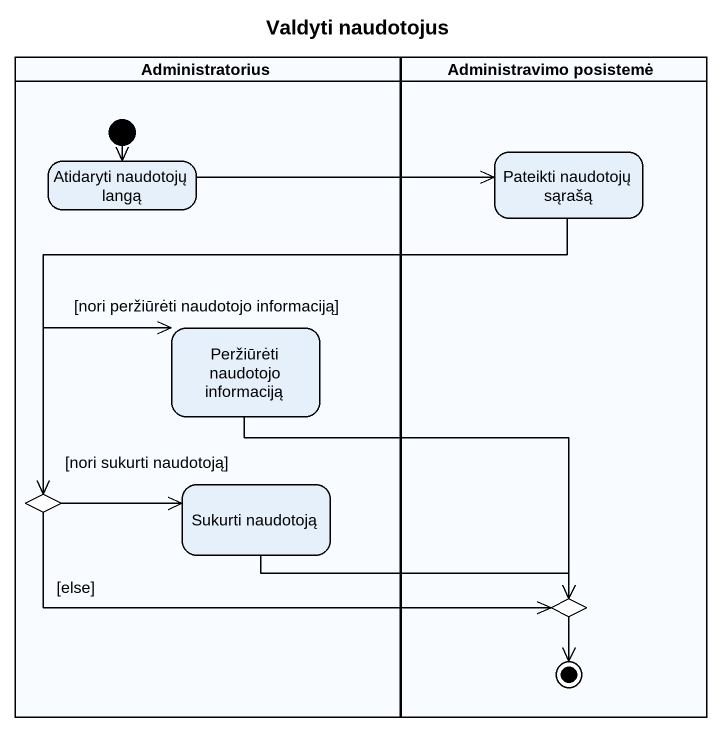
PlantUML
@startuml
title Valdyti naudotojus
hide empty description
state Administratorius <<partition>> {
  state "Atidaryti naudotojų langą" as Atidaryti_naudotojų_langą
  state "Peržiūrėti naudotojo informaciją" as Peržiūrėti_naudotojo
  state choice1 <<choice>>
  state "Sukurti naudotoją" as Sukurti_naudotoją
  [*] --> Atidaryti_naudotojų_langą
}
state "Administravimo posistemė" as Administravimo_posistemė <<partition>> {
  state "Pateikti naudotojų sąrašą" as Pateikti_naudotojų_sąrašą
  state choice2 <<choice>>
  choice2 --> [*]
}
Atidaryti_naudotojų_langą -right-> Pateikti_naudotojų_sąrašą
Pateikti_naudotojų_sąrašą --> choice1
Peržiūrėti_naudotojo --> choice2
choice1 -up-> Peržiūrėti_naudotojo : [nori peržiūrėti naudotojo informaciją]
choice1 -right-> Sukurti_naudotoją : [nori sukurti naudotoją]
choice1 -right-> choice2 : [else]
Sukurti_naudotoją -right-> choice2
@enduml
